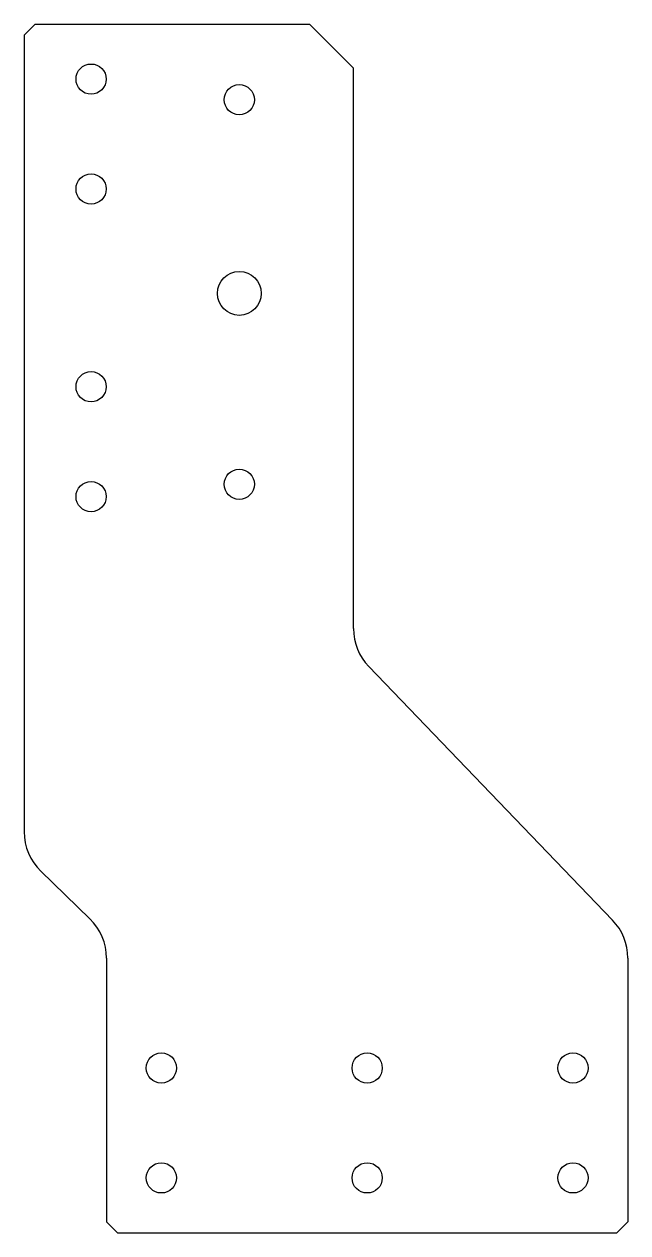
# Model space of a CAD drawing. Header units: millimetres. Extents: x 0 to 110, y 0 to 220.
import ezdxf

# ---------------------------------------------------------------- set-up
doc = ezdxf.new("R2010")
doc.units = ezdxf.units.MM
doc.header["$MEASUREMENT"] = 0
doc.layers.add('Sketch', color=7, linetype='CONTINUOUS')

msp = doc.modelspace()

# ---------------------------------------------------------------- linework, layer by layer
at = {"layer": 'Sketch'}
for p, q in [((0, 218), (2, 220)), ((0, 218), (0, 73)), ((2, 220), (52, 220)), ((52, 220), (60, 212)), ((60, 110), (60, 212)), ((107.2, 56.94), (62.8, 103.06)), ((3.04, 65.82), (11.96, 57.18)), ((15, 50), (15, 2)), ((110, 50), (110, 2)), ((17, 0), (15, 2)), ((17, 0), (108, 0)), ((110, 2), (108, 0))]:
    msp.add_line(p, q, dxfattribs=at)
for centre, radius in [((12.2, 210), 2.75), ((39.2, 206.25), 2.75), ((12.2, 190), 2.75), ((39.2, 171), 4), ((12.2, 154), 2.75), ((39.2, 136.25), 2.75), ((12.2, 134), 2.75), ((25, 30), 2.75), ((62.5, 30), 2.75), ((100, 30), 2.75), ((25, 10), 2.75), ((62.5, 10), 2.75), ((100, 10), 2.75)]:
    msp.add_circle(centre, radius, dxfattribs=at)
for centre, start, end in [((70, 110), 180, -136.0889), ((10, 73), 180, -134.0837), ((5, 50), 0, 45.9163), ((100, 50), 0, 43.9111)]:
    msp.add_arc(centre, 10, start, end, dxfattribs=at)

doc.saveas('drawing.dxf')
